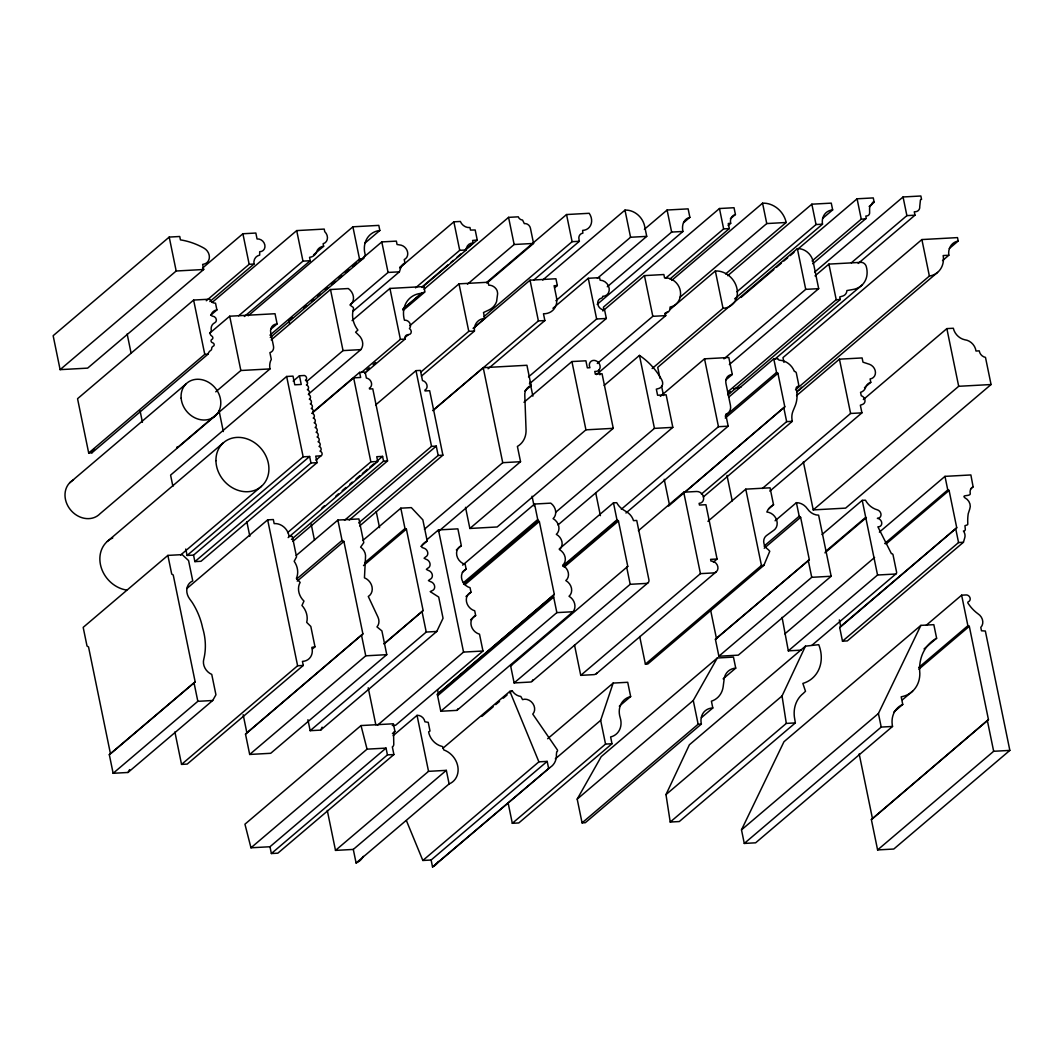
<?xml version="1.0" encoding="UTF-8"?>
<svg xmlns="http://www.w3.org/2000/svg" width="1063" height="1063" viewBox="0 0 1063 1063"><rect width="100%" height="100%" fill="white"/><g stroke="black" fill="none" stroke-linecap="round" stroke-linejoin="round"><path stroke-width="1.5" d="M944.98 476.37L947.771 489.95L949.086 490.442L956.74 527.766L840.674 626.399L839.704 627.608L842.494 641.175L847.344 640.909L963.423 542.276L964.779 537.665A7.561 6.431 49.6 0 0 963.41 530.995A2.06 1.754 49.6 0 0 965.297 529.294L964.965 525.72L967.038 524.963A1.369 1.156 49.6 0 0 967.755 524.351L967.768 522.983A48.553 41.271 49.6 0 1 968.234 513.708L969.762 508.964A8.57 7.282 49.6 0 0 964.845 497.776C960.713 494.202 971.821 497.046 970.16 492.887A7.109 6.046 49.6 0 1 973.11 486.841L970.878 474.948L944.98 476.37L879.38 532.125M430.289 591.679L438.7 597.047L443.045 618.254L436.76 631.462L320.694 730.108L310.17 730.68L307.925 719.717M352.969 311.286L399.396 271.822L400.671 268.049A12.025 10.231 49.6 0 1 404.937 262.946L404.246 259.545A8.092 6.883 49.6 0 0 407.581 252.077A8.092 6.883 49.6 0 0 401.203 245.194L397.057 244.503L396.366 241.115L381.803 241.912L359.214 261.099M512.313 823.307L605.538 744.087L600.661 720.342L613.152 683.084L627.715 682.287L630.651 696.557A19.652 16.702 49.6 0 0 620.181 717.658A17.951 15.267 49.6 0 1 610.614 736.951L612.009 743.741L518.797 822.948L512.313 823.307L508.087 802.724M639.713 636.511L645.387 664.136L647.792 664.003L763.859 565.37L769.771 551.272L768.429 549.784A9.049 7.693 49.6 0 1 766.264 535.739L773.851 530.238A10.484 8.916 49.6 0 0 776.801 520.551A10.484 8.916 49.6 0 0 768.841 512.393L766.835 512.007L767.579 510.479A18.975 16.131 49.6 0 1 773.532 504.779L770.05 487.811L745.774 489.153L707.931 521.308M665.983 794.593L689.382 744.791L805.448 646.158L818.736 644.683A34.043 28.94 49.6 0 1 802.857 683.416L805.502 691.269L803.243 693.448A31.518 26.788 49.6 0 0 794.367 716.887L795.363 722.906L679.297 821.54L670.221 822.044L665.983 794.593L782.049 695.959L805.448 646.158M320.694 730.108L322.089 727.172M741.496 829.858L783.963 741.735L920.89 625.376L933.832 624.672L936.623 638.238A43.982 37.378 49.6 0 0 919.721 671.869L919.827 673.278A29.817 25.339 49.6 0 1 901.185 696.81L902.753 704.45A23.705 20.144 49.6 0 0 892.535 726.454L755.62 842.813L744.286 843.437L741.496 829.858L878.423 713.499L920.89 625.376M127.998 772.469L212.693 700.504L215.935 694.764L211.75 674.407A12.238 10.404 49.6 0 1 203.804 659.126A61.933 52.645 49.6 0 0 202.608 627.861A68.47 58.199 49.6 0 0 192.283 602.548L189.586 598.801A13.115 11.148 49.6 0 1 192.762 580.93L188.576 560.573L182.211 554.62L167.874 555.404L171.714 574.06L173.229 574.977L195.167 681.875L109.303 754.624L113.143 773.293L127.998 772.469L129.62 769.612M577.196 799.11L601.22 756.63L717.286 657.997L733.47 657.107L735.729 668.135A16.503 14.032 49.6 0 0 723.956 680.639L723.146 686.857A23.067 19.599 49.6 0 1 711.413 701.195L712.808 707.985A15.799 13.42 49.6 0 0 701.381 724.062L585.314 822.696L582.072 822.868L577.196 799.11L693.262 700.477L717.286 657.997M352.092 320.601L389.935 288.432L424.017 286.558L424.881 291.807L421.785 293.322A25.366 21.552 49.6 0 0 404.458 320.242A5.089 4.318 49.6 0 1 409.693 322.966A5.089 4.318 49.6 0 1 409.428 328.547A3.534 3.003 49.6 0 1 408.431 334.606A4.358 3.707 49.6 0 0 405.056 339.084L364.675 373.392M668.534 506.081L784.8 406.823L777.93 373.312L776.561 372.435L773.771 358.856L777.824 358.63A2.033 1.727 49.6 0 0 779.79 360.237A15.414 13.101 49.6 0 1 794.367 371.452A1.847 1.568 49.6 0 1 796.293 372.874L798.672 384.514A2.432 2.073 49.6 0 1 797.303 386.719A1.913 1.621 49.6 0 0 796.253 388.62A31.93 27.146 49.6 0 1 795.363 405.322L792.958 411.182A18.284 15.533 49.6 0 0 792.32 421.32L703.307 496.966M684.824 492.235L784.8 406.823M437.305 694.285L554.315 594.43L539.326 521.468L538.037 521.003L534.556 504.035L550.74 503.144A10.404 8.849 49.6 0 1 553.105 518.651A9.992 8.491 49.6 0 1 556.334 534.344A9.58 8.145 49.6 0 1 559.47 549.611A9.992 8.491 49.6 0 1 562.686 565.303A9.58 8.145 49.6 0 1 565.822 580.584A9.992 8.491 49.6 0 1 569.037 596.277A10.457 8.889 49.6 0 1 573.037 611.73L456.97 710.363L440.786 711.253L437.305 694.285L554.315 594.43M871.368 819.573L988.457 719.638L969.31 626.32L967.888 625.735L961.63 595.187L965.815 594.961A3.707 3.149 49.6 0 1 969.974 597.685A3.707 3.149 49.6 0 1 968.287 601.751A1.382 1.183 49.6 0 0 967.875 602.96L968.898 604.515A34.016 28.927 49.6 0 0 978 613.816A9.036 7.68 49.6 0 1 980.79 627.383L981.481 630.784L985.348 631.023L1009.85 750.398L893.784 849.031L877.6 849.922L871.368 819.573L988.457 719.638M839.704 627.608L956.74 527.766M245.5 734.095L362.895 633.92L343.907 541.452L342.06 540.442L337.888 520.073L358.909 518.93L363.785 542.675L360.609 547.139A10.098 8.584 49.6 0 1 365.486 557.65L364.45 577.82A10.975 9.328 49.6 0 1 372.037 586.842A10.975 9.328 49.6 0 1 368.29 596.476L377.99 617.178A9.966 8.464 49.6 0 1 376.98 626.891L381.896 630.904L386.773 654.662L270.706 753.295L249.685 754.451L245.5 734.095L362.895 633.92M801.263 650.131L788.321 650.835L782.076 617.351M877.546 575.017L895.352 574.033A1.887 1.608 49.6 0 0 896.561 571.987L893.079 555.032A1.369 1.156 49.6 0 0 891.405 553.664L877.892 526.81A4.518 3.84 49.6 0 0 881.759 522.983A4.518 3.84 49.6 0 0 877.374 518.345A4.611 3.92 49.6 0 0 881.014 514.638A4.611 3.92 49.6 0 0 877.254 509.828A17.167 14.59 49.6 0 1 865.455 500.181L862.226 500.354L877.546 575.017L788.321 650.835M384.208 643.846L423.127 610.574L406.398 529.122L404.99 528.55L400.817 508.18L411.341 507.609L422.848 519.847L427.206 541.054C425.213 541.572 418.078 547.352 423.672 548.083A4.983 4.225 49.6 0 1 427.698 552.361A4.983 4.225 49.6 0 1 425.506 556.985L424.084 558.221L425.971 559.258A4.983 4.225 49.6 0 1 429.984 563.536A4.983 4.225 49.6 0 1 427.791 568.16L426.369 569.383L428.256 570.406A4.983 4.225 49.6 0 1 432.269 574.684A4.983 4.225 49.6 0 1 430.077 579.308L428.416 580.597L430.568 581.66A4.983 4.225 49.6 0 1 434.581 585.952A4.983 4.225 49.6 0 1 432.389 590.576L430.475 591.44M421.759 293.348L402.837 309.426M532.869 679.789A3.614 3.069 49.6 0 1 530.317 682.047L514.133 682.938L510.652 665.97L511.702 665.026M630.2 584.305L646.384 583.414A3.614 3.069 49.6 0 0 648.922 579.84L636.737 520.458L633.495 520.631A13.274 11.281 49.6 0 0 626.506 511.795L623.489 509.921A16.516 14.045 49.6 0 1 616.713 502.679L613.484 502.852L616.965 519.82L618.453 521.003L627.768 566.393L626.718 567.336L630.2 584.305L514.133 682.938M169.216 237.076L53.15 335.709L60.113 369.645L87.631 368.13L203.697 269.497L202.648 264.408L204.202 264.062A9.222 7.84 49.6 0 0 209.384 256.927A9.222 7.84 49.6 0 0 204.03 248.171A68.537 58.252 49.6 0 0 180.431 239.879L179.74 236.491L169.216 237.076L176.179 270.999L60.113 369.645M202.528 268.062L242.896 233.754L255.851 233.036L257.06 238.976A6.79 5.767 49.6 0 1 264.846 244.982A6.79 5.767 49.6 0 1 259.678 251.705L259.678 255.133A9.434 8.012 49.6 0 0 254.017 264.023L209.863 301.547M193.625 300.058L77.546 398.705L88.694 452.997L91.936 452.811L208.003 354.178A8.358 7.109 49.6 0 1 210.726 350.418A2.751 2.339 49.6 0 0 211.683 348.226A3.468 2.95 49.6 0 1 213.318 346.166A1.887 1.595 49.6 0 0 212.613 342.778A1.887 1.595 49.6 0 1 211.922 339.376A1.993 1.701 49.6 0 0 211.723 336.001A2.79 2.365 49.6 0 1 210.833 331.656A2.551 2.179 49.6 0 0 211.218 329.982A8.278 7.042 49.6 0 1 214.779 322.753A3.627 3.083 49.6 0 0 212.64 316.176A1.382 1.169 49.6 0 1 211.431 313.984L211.564 313.651A9.408 7.999 49.6 0 1 216.918 309.931L215.523 303.154A5.275 4.478 49.6 0 1 209.81 299.168L193.625 300.058L204.76 354.351L88.694 452.997M206.275 300.749L249.167 264.288L254.017 264.023M212.175 302.423L296.697 230.591L324.215 229.077L324.733 231.628A7.8 6.63 49.6 0 1 323.125 243.719L323.644 246.271L313.558 254.841M210.62 315.299L216.918 309.931M209.624 333.277L229.701 316.216L275.025 313.731L277.111 323.909A8.889 7.547 49.6 0 0 270.759 332.839L273.497 346.166A6.71 5.7 49.6 0 1 269.909 352.624L271.304 359.4A15.932 13.54 49.6 0 0 269.989 368.914L177.122 447.829A15.932 13.54 49.6 0 1 176.989 446.978M238.617 315.804L302.968 261.126L310.25 260.727L309.546 257.339A10.922 9.288 49.6 0 0 316.601 251.798A10.922 9.288 49.6 0 1 323.644 246.271M244.357 316.495L310.25 260.727M248.184 315.791L352.903 226.804L378.8 225.383L379.836 230.472A22.961 19.519 49.6 0 0 364.543 251.586L365.234 254.894L364.476 256.156A3.508 2.976 49.6 0 1 362.324 258.841L359.52 259.04L269.949 335.164M69.666 482.828L185.733 384.195M364.702 243.334L379.836 230.472M270.839 329.238L277.111 323.909M290.199 319.75L292.71 317.624M304.005 308.018L306.516 305.892M311.525 301.626L314.037 299.487M317.81 296.298L320.308 294.159M325.331 289.893L327.842 287.767M331.603 284.565L335.377 281.363M339.137 278.161L341.648 276.035M345.409 272.832L349.169 269.63M352.943 266.441L356.703 263.239M270.268 337.529L363.626 258.189M271.198 339.908L330.5 289.521L348.292 288.538A10.537 8.956 49.6 0 1 352.012 303.048L350.059 305.094L353.341 307.499L353.527 308.855A22.908 19.466 49.6 0 0 357.886 330.075L355.613 332.188L358.444 334.925A10.949 9.301 49.6 0 1 360.835 349.621L309.107 393.576M215.749 391.835L240.849 370.509L269.989 368.914M216.121 415.075L100.055 513.708A21.685 18.443 49.6 0 1 70.198 509.456A21.685 18.443 49.6 0 1 73.493 479.905M350.418 304.443L388.061 272.447L399.396 271.822M399.914 267.212L404.937 262.946M399.622 267.916L453.861 221.822L460.345 221.463A8.836 7.507 49.6 0 0 469.966 227.522L470.484 230.073L475.188 229.98L477.247 240.025L464.624 250.748M315.91 460.146L320.946 455.854A2.644 2.246 49.6 0 0 319.99 451.137A2.631 2.246 49.6 0 0 319.02 446.447A2.631 2.246 49.6 0 0 318.063 441.743A2.671 2.272 49.6 0 0 317.08 436.999A2.671 2.272 49.6 0 0 316.11 432.242A2.671 2.272 49.6 0 0 315.126 427.499A2.658 2.259 49.6 0 0 314.156 422.768A2.631 2.246 49.6 0 0 313.2 418.078A2.658 2.259 49.6 0 0 312.23 413.348A2.737 2.325 49.6 0 0 311.233 408.511A2.591 2.206 49.6 0 0 310.276 403.874A2.631 2.246 49.6 0 0 309.32 399.183A2.671 2.272 49.6 0 0 308.35 394.426A2.671 2.272 49.6 0 0 307.366 389.683A2.658 2.259 49.6 0 0 306.396 384.952A2.658 2.259 49.6 0 0 305.426 380.222A2.658 2.259 49.6 0 0 304.456 375.491L299.474 375.771L301.254 384.461L294.783 384.806L293.003 376.129L286.651 376.475L170.585 475.108L172.897 486.362M293.162 381.125L299.474 375.771M107.35 541.386L223.416 442.753M415.567 287.847L459.721 250.323L466.192 249.964A8.942 7.6 49.6 0 1 473.141 243.002L472.623 240.451L477.247 240.025M306.45 381.697L343.03 350.604L360.835 349.621M465.581 249.433L473.141 243.002M422.994 286.133L448.227 264.687M450.752 262.548L453.276 260.395M457.063 257.18L460.85 253.964M422.038 287.488L466.192 249.964M424.044 289.189L508.566 217.357L518.279 216.825A4.451 3.787 49.6 0 0 522.544 220.028L524.325 223.629A5.156 4.385 49.6 0 1 530.424 228.173L533.56 243.44L486.881 283.117M402.997 308.934L421.918 292.843M403.156 310.423L424.602 292.192M409.813 325.663L459.017 283.848L488.156 282.24L488.767 285.216A8.265 7.016 49.6 0 1 496.062 288.844L497.032 290.465A15.825 13.46 49.6 0 1 497.63 293.72L496.58 301.6A19.612 16.676 49.6 0 1 489.166 309.851L483.506 312.522L484.715 318.462A14.098 11.985 49.6 0 0 474.443 331.045L421.453 376.076M312.921 412.045L359.6 372.382L365.154 372.077L366.39 378.043A5.687 4.837 49.6 0 1 371.359 382.547A5.687 4.837 49.6 0 1 369.379 388.141L369.552 388.992L372.781 388.819L387.557 460.93L292.936 541.346M312.017 413.241L353.647 377.857L360.649 377.471L359.6 372.382M361.274 372.568L400.392 339.336L405.056 339.084M467.468 284.18L514.147 244.503L533.56 243.44M366.788 369.977L369.313 367.838M373.1 364.622L375.624 362.483M404.644 337.821L408.431 334.606M487.053 282.08L566.539 214.54L589.194 213.291A12.198 10.364 49.6 0 1 582.617 230.405L582.883 233.142A6.205 5.275 49.6 0 0 579.029 239.587L579.388 241.288L533.958 279.888M167.874 555.404L83.18 627.369L87.02 646.038L88.535 646.955L110.472 753.853L109.303 754.624M180.683 554.966L261.418 486.349M185.759 549.039L187.088 555.457L303.154 456.824L309.625 456.479L310.967 462.99L194.888 561.623L193.559 555.112L309.625 456.479M375.624 404.95L415.992 370.642L420.39 370.402L422.476 380.581A5.368 4.571 49.6 0 1 426.927 385.005A5.368 4.571 49.6 0 1 424.881 390.108L425.054 390.958L429.665 390.706L442.899 455.177L359.626 525.946M483.798 316.734L572.107 241.686L579.388 241.288M420.828 372.09L468.77 331.35L474.443 331.045M473.367 328.122L484.715 318.462M473.261 328.427L530.038 280.18L555.936 278.758L557.331 285.548L554.806 287.688M320.946 455.854L315.738 456.133L317.066 462.657L201 561.291L194.888 561.623M542.715 280.034L624.978 210.115A18.071 15.36 49.6 0 1 644.643 226.193L646.742 236.371L597.379 278.32M186.915 588.464L267.663 519.847L273.324 519.541L274.161 523.607A13.234 11.255 49.6 0 1 289.03 536.244L292.352 536.509L296.537 556.866L294.172 561.291A17.712 15.055 49.6 0 1 296.404 578.325L300.138 582.404A15.48 13.155 49.6 0 0 303.965 601.073L301.972 605.472A17.712 15.055 49.6 0 1 306.702 622.373L310.808 626.439L314.993 646.796L312.469 648.935M555.883 300.723L630.558 237.262L646.742 236.371M644.391 229.316L667.099 210.022L688.133 208.866L689.874 217.357A12.238 10.404 49.6 0 0 683.177 223.496A15.998 13.593 49.6 0 0 682.951 231.455L597.167 304.363M287.595 532.616L370.854 461.847L377.724 461.475L376.754 456.705L382.574 456.386L383.544 461.156L291.448 539.419M432.681 410.624L483.227 367.665L526.929 365.273L531.101 385.63A12.145 10.324 49.6 0 0 524.816 396.047L526.052 429.744A23.001 19.559 49.6 0 1 517.402 446.433L520.538 461.701L438.408 531.5M552.946 308.297L588.277 278.28L599.598 277.656L600.13 280.207A8.597 7.308 49.6 0 1 609.152 288.286A8.597 7.308 49.6 0 1 602.628 296.364A1.953 1.661 49.6 0 1 601.751 298.052L599.944 298.809A6.325 5.381 49.6 0 0 598.217 305.599A6.325 5.381 49.6 0 0 604.595 309.984L606.348 318.462L529.387 383.863M433.677 409.893L538.396 320.906L544.867 320.548L543.472 313.758A16.676 14.178 49.6 0 0 556.454 297.268L554.089 285.721L557.331 285.548M322.009 507.848L324.534 505.709M335.895 496.062L338.419 493.91M342.193 490.694L345.98 487.479M349.767 484.263L352.291 482.124M356.078 478.908L359.865 475.693M362.39 473.54L367.426 469.248M369.951 467.109L373.738 463.893M376.262 461.754L382.574 456.386M288.153 537.599L377.724 461.475M488.103 368.795L544.867 320.548M607.292 286.758L671.63 232.079L682.951 231.455M683.575 222.712L689.874 217.357M296.258 555.457L337.888 520.073M344.478 520.352L431.538 446.367L436.268 446.115L438.182 455.442L358.709 522.983M349.222 520.086L436.268 446.115M728.168 225.489L730.693 223.35A8.743 7.428 49.6 0 1 735.423 214.513L734.028 207.723L719.465 208.521L603.399 307.154L604.036 310.29M602.814 310.981L644.444 275.609L663.87 274.533L664.561 277.935A14.032 11.932 49.6 0 1 680.347 291.036A17.287 14.696 49.6 0 1 670.075 307.061A6.551 5.567 49.6 0 1 665.239 313.067L665.757 315.618L596.37 374.588M528.51 376.9L596.635 318.993L606.348 318.462M296.643 579.029L342.06 540.442M297.228 581.116L343.907 541.452M524.79 390.998L531.101 385.63M730.374 218.805L735.423 214.513M665.611 278.2L723.637 228.89L729.311 228.572L728.261 223.482L730.693 223.35M111.735 752.777L195.167 681.875M523.979 402.292L571.921 361.553L585.899 360.795L587.347 367.851L589.938 367.705A5.926 5.036 49.6 0 1 593.008 360.437A5.926 5.036 49.6 0 1 600.09 365.898A5.926 5.036 49.6 0 1 594.762 371.425L595.32 374.136L602.057 373.764L613.258 428.336L497.178 526.969L469.859 528.47L465.528 507.33M670.009 278.958L729.311 228.572M362.975 540.349L400.817 508.18M671.736 280.393L762.57 203.192A21.752 18.496 49.6 0 1 786.168 222.486L725.617 273.948M113.143 773.293L197.838 701.314L212.693 700.504M597.3 363.493L652.815 316.322L665.757 315.618M364.622 562.859L404.99 528.55M363.506 565.582L406.398 529.122M679.695 297.534L766.755 223.562L786.168 222.486M664.72 313.997L667.258 311.844M669.783 309.705L715.346 270.985A19.878 16.902 49.6 0 1 736.978 288.671A19.878 16.902 49.6 0 1 723.013 308.31L652.137 368.542M424.389 529.254L502.733 462.684L520.538 461.701M727.703 275.689L811.853 204.189L831.266 203.126L832.661 209.903A14.882 12.65 49.6 0 0 822.51 224.187L734.599 298.902M604.143 385.431L639.461 355.414A59.236 50.36 49.6 0 1 661.85 380.062A6.604 5.607 49.6 0 1 659.1 388.367L656.336 389.151L657.598 395.25L666.142 394.785L672.826 427.366L558.022 524.923M427.233 539.473L438.474 529.919L457.887 528.856L461.329 545.704A10.444 8.876 49.6 0 0 456.771 555.391A10.444 8.876 49.6 0 0 465.169 564.36L466.139 569.09L462.392 572.266M420.895 546.409L427.206 541.054M822.616 218.447L832.661 209.903M736.911 291.78L816.025 224.545L822.51 224.187M174.89 731.969L181.547 764.403L297.613 665.77L303.274 665.451L302.437 661.385A13.288 11.294 49.6 0 0 311.844 647.394L314.993 646.796M303.274 665.451L187.208 764.084L181.547 764.403M729.351 364.556L818.683 288.658L813.102 261.511A14.457 12.291 49.6 0 0 797.37 248.649L657.731 367.32L659.977 378.282M741.017 297.441L773.824 269.564M776.335 267.411L781.385 263.132M783.909 260.98L787.696 257.764M790.221 255.625L794.008 252.409M797.795 249.194L857.084 198.794L873.268 197.917L874.158 202.249L869.109 206.541M469.859 528.47L585.939 429.837L613.258 428.336M456.333 549.943L461.329 545.704M812.066 260.967L861.269 219.164L865.481 218.872A1.369 1.156 49.6 0 0 866.093 217.663L865.853 216.028L867.009 215.922A4.186 3.548 49.6 0 0 869.627 213.065L869.587 209.185A6.285 5.342 49.6 0 1 870.73 205.531L871.182 205.106A5.182 4.398 49.6 0 0 872.537 202.342L874.158 202.249M812.757 263.744L865.747 218.712M660.375 396.353L704.53 358.829L728.806 357.5L732.287 374.468A8.956 7.614 49.6 0 0 725.923 383.318L730.467 405.455A9.261 7.879 49.6 0 1 725.737 414.291L728.168 426.17L625.974 513.004M462.644 565.144L534.556 504.035M814.736 272.022L903.058 196.974L920.864 195.991L921.555 199.379A1.568 1.329 49.6 0 0 920.345 200.814L919.761 206.381A5.953 5.063 49.6 0 1 915.495 211.723L914.286 211.789L914.977 215.191L858.2 263.438M249.685 754.451L365.752 655.818L386.773 654.662M815.029 275.888L828.901 264.102L860.884 262.348A5.009 4.252 49.6 0 1 866.119 266.042L866.212 266.348A21.592 18.35 49.6 0 1 859.037 287.329A23.585 20.051 49.6 0 1 853.536 289.388L846.905 290.571A7.747 6.591 49.6 0 1 842.813 296.019L839.743 296.962L840.262 299.514L727.982 394.931M384.009 643.806L423.127 610.574M723.956 358.856L805.727 289.362L818.683 288.658M463.309 582.803L537.745 519.541M463.614 584.251L538.037 521.003M464.903 584.73L539.326 521.468M556.042 511.994L654.449 428.376L672.826 427.366M851.37 262.8L906.885 215.63L914.977 215.191M465.993 596.489L470.989 592.237L470.059 587.693A10.444 8.876 49.6 0 1 461.927 579.747A10.444 8.876 49.6 0 1 464.611 569.967L466.139 569.09M310.17 730.68L426.236 632.047L436.76 631.462M725.976 379.823L732.287 374.468M727.717 391.941L836.222 299.726L840.262 299.514M728.633 397.217L773.771 358.856M774.834 359.174L862.066 285.043M470.657 619.769L475.653 615.517L474.709 610.773L472.955 610.109A10.444 8.876 49.6 0 1 466.524 601.871A10.444 8.876 49.6 0 1 469.461 593.114L470.989 592.237M942.522 260.608L948.834 255.24A15.387 13.088 49.6 0 1 958.188 241.009L957.497 237.607L921.887 239.56L782.966 357.62L783.949 362.377M559.231 548.96L613.484 502.852M271.371 853.536L277.842 853.177L393.908 754.544L392.34 746.904A3.827 3.255 49.6 0 0 393.775 744.206L393.589 734.134A3.946 3.348 49.6 0 1 394.944 731.424L393.376 723.783L361.008 725.564L244.942 824.197L250.974 847.782L269.975 846.746L386.042 748.113L387.437 754.889L271.371 853.536L269.975 846.746M725.152 416.111L776.561 372.435M725.272 418.065L777.93 373.312M621.31 509.257L718.455 426.701L728.168 426.17M562.712 565.928L616.965 519.82M563.417 566.486L617.669 520.378M377.378 725.311L463.548 652.084L482.974 651.021L479.506 634.173A10.444 8.876 49.6 0 1 471.387 626.213A10.444 8.876 49.6 0 1 474.058 616.434L475.653 615.517M564.201 567.111L618.453 521.003M949.352 248.516L958.188 241.009M250.974 847.782L367.054 749.149L386.042 748.113M482.974 651.021L395.556 725.298L392.313 725.484M795.509 389.802L929.381 276.048A21.778 18.523 49.6 0 0 943.173 255.558L948.834 255.24M392.42 733.563L394.944 731.424M437.597 695.747L553.664 597.114M798.619 390.493L937.526 272.434M393.151 735.662L417.041 715.359A6.896 5.873 49.6 0 1 424.908 721.777L428.243 722.362L430.01 731.012L428.615 731.862A16.197 13.766 49.6 0 0 441.079 746.133L442.035 746.385A1.767 1.501 49.6 0 1 442.846 747.09L443.776 749.907A19.267 16.383 49.6 0 1 457.887 766.888A19.267 16.383 49.6 0 1 449.118 783.936L356.092 862.997L353.301 849.417L446.34 770.356L449.118 783.936M796.559 395.635L839.451 359.174L862.106 357.939L862.983 362.177L869.521 364.317A8.066 6.856 49.6 0 1 875.46 372.329A8.066 6.856 49.6 0 1 870.092 378.946L870.783 382.335A10.231 8.69 49.6 0 0 865.667 387.331A10.231 8.69 49.6 0 1 860.552 392.34L861.256 395.728A4.837 4.106 49.6 0 1 864.95 400.02A4.837 4.106 49.6 0 1 862.651 404.365L860.352 405.216L861.92 412.856L769.825 491.119M638.358 530.743L683.722 492.196L696.664 491.491A6.325 5.381 49.6 0 1 703.547 497.112A6.325 5.381 49.6 0 1 699.109 503.37L699.454 505.058L705.925 504.712L717.073 559.005L713.3 562.221M440.786 711.253L556.853 612.62L573.037 611.73M701.407 494.082L786.66 421.639L792.32 421.32M510.652 665.97L627.768 566.393M864.471 387.703L870.783 382.335M442.992 748.179L509.868 691.362L512.127 690.698A10.962 9.315 49.6 0 0 520.804 696.451L522.571 699.613A9.075 7.707 49.6 0 1 532.829 703.493A9.075 7.707 49.6 0 1 532.776 714.11L557.264 749.734A1.448 1.222 49.6 0 1 556.72 751.714L556.401 754.398A17.699 15.041 49.6 0 1 549.916 767.513L432.548 867.009L431.113 860.02L547.179 761.387L548.614 768.376M481.845 716.435L493.205 706.789M495.73 704.636L499.517 701.421M503.291 698.205L507.078 694.989M509.602 692.85L512.127 690.698M531.845 681.503L647.912 582.869M863.369 399.555L946.854 328.613L953.325 328.254A13.553 11.52 49.6 0 0 964.779 339.775A11.72 9.966 49.6 0 1 975.993 351.029L979.236 350.856A7.003 5.953 49.6 0 0 985.481 357.381L991.061 384.527L845.603 508.127L813.235 509.908L803.376 461.834M327.284 810.418L335.496 850.4L428.535 771.339L446.34 770.356M762.277 488.515L850.599 413.467L861.92 412.856M768.496 509.071L773.532 504.779M574.512 645.015L580.743 675.364L700.437 573.648L713.379 572.93A6.325 5.381 49.6 0 0 717.831 566.685A6.325 5.381 49.6 0 0 710.948 561.051L710.602 559.364L717.073 559.005M775.086 520.79L796.413 502.653A12.636 10.75 49.6 0 1 807.455 508.871A12.783 10.869 49.6 0 0 818.616 515.17L831.16 576.252L738.307 655.153L718.88 656.216L715.399 639.248L809.328 559.736L800.625 517.322L799.203 516.233L796.413 502.653M596.356 673.703L716.05 571.974M764.071 546.09L799.203 516.233M764.231 548.242L800.625 517.322M813.235 509.908L958.693 386.294L991.061 384.527M547.644 738.745L613.152 683.084M645.387 664.136L761.453 565.503L763.859 565.37M406.425 820.636L422.835 860.472L538.901 761.839L547.179 761.387M555.311 758.876L600.661 720.342M619.304 706.191L630.651 696.557M822.005 534.53L862.226 500.354M432.548 867.009L549.744 767.606M715.399 639.248L809.328 559.736M825.486 551.498L865.707 517.322M824.928 552.853L866.398 517.601M718.88 656.216L811.733 577.315L831.16 576.252M723.119 678.858L735.729 668.135M884.682 543.552L947.771 489.95M885.997 544.043L949.086 490.442M784.839 633.867L874.583 557.477M701.46 717.631L712.808 707.985M970.585 488.98L973.11 486.841M582.072 822.868L698.139 724.235L701.381 724.062M811.959 645.254L896.162 573.701M842.494 641.175L958.56 542.542L963.423 542.276M670.221 822.044L786.301 723.411L795.363 722.906M926.298 625.217L961.63 595.187M924.066 648.922L936.623 638.238M918.684 667.551L967.888 625.735M918.844 669.198L969.31 626.32M902.567 699.706L912.612 691.176M893.956 711.918L902.753 704.45M744.286 843.437L881.214 727.079L892.535 726.454M877.6 849.922L993.666 751.289L1009.85 750.398M433.677 866.239L433.85 866.146A17.699 15.041 49.6 0 0 438.461 861.455M733.497 388.726L737.47 388.022A23.585 20.051 49.6 0 0 741.23 386.839M176.179 270.999L203.697 269.497M204.76 354.351L208.003 354.178M438.182 455.442L442.899 455.177M310.967 462.99L317.066 462.657M383.544 461.156L387.557 460.93M187.088 555.457L193.559 555.112M580.743 675.364L593.686 674.646A6.325 5.381 49.6 0 0 597.34 672.693M387.437 754.889L393.908 754.544M605.538 744.087L612.009 743.741M335.496 850.4L353.301 849.417M422.835 860.472L431.113 860.02M509.868 691.362L538.901 761.839M361.008 725.564L367.054 749.149M946.854 328.613L958.693 386.294M921.887 239.56L929.381 276.048M903.058 196.974L906.885 215.63M955.77 528.975L958.56 542.542M987.434 720.94L993.666 751.289M857.084 198.794L861.269 219.164M828.901 264.102L836.222 299.726M811.853 204.189L816.025 224.545M839.451 359.174L850.599 413.467M797.37 248.649L805.727 289.362M878.423 713.499L881.214 727.079M762.57 203.192L766.755 223.562M839.345 619.915L840.674 626.399M859.183 753.919L872.391 818.271M783.869 408.059L786.66 421.639M808.252 560.347L811.733 577.315M719.465 208.521L723.637 228.89M715.346 270.985L723.013 308.31M745.774 489.153L761.453 565.503M704.53 358.829L718.455 426.701M726.986 475.374L732.234 500.925M667.099 210.022L671.63 232.079M644.444 275.609L652.815 316.322M710.669 610.361L716.475 638.65M683.722 492.196L700.437 573.648M661.585 386.108L663.511 395.502M624.978 210.115L630.558 237.262M639.461 355.414L654.449 428.376M664.216 479.32L669.464 504.845M693.262 700.477L698.139 724.235M588.277 278.28L596.635 318.993M598.921 369.924L599.917 374.801M566.539 214.54L572.107 241.686M571.921 361.553L585.939 429.837M595.758 493.019L600.396 515.635M530.038 280.18L538.396 320.906M508.566 217.357L514.147 244.503M529.985 382.069L532.882 396.167M553.371 595.652L556.853 612.62M532.058 496.208L534.051 505.935M453.861 221.822L459.721 250.323M483.227 367.665L502.733 462.684M459.017 283.848L468.77 331.35M415.992 370.642L431.538 446.367M381.803 241.912L388.061 272.447M389.935 288.432L400.392 339.336M438.474 529.919L463.548 652.084M352.903 226.804L359.52 259.04M422.064 611.69L426.236 632.047M437.571 689.821L438.235 693.063M353.647 377.857L370.854 461.847M376.236 511.555L379.544 527.66M330.5 289.521L343.03 350.604M417.041 715.359L428.535 771.339M296.697 230.591L302.968 261.126M361.566 635.448L365.752 655.818M368.21 687.788L375.81 724.767M288.95 320.813L289.601 324.029M286.651 376.475L303.154 456.824M311.167 524.059L314.475 540.177M242.896 233.754L249.167 264.288M229.701 316.216L240.849 370.509M267.663 519.847L297.613 665.77M246.842 521.72L249.832 536.257M219.044 410.663L223.336 431.551M243.161 714.708L246.829 732.553M127.161 333.995L131.121 353.288M140.13 411.089L142.429 422.277M193.998 682.659L197.838 701.314M782.049 695.959L786.301 723.411M363.333 856.34A19.267 16.383 49.6 0 1 356.092 862.997M728.354 393.868A7.747 6.591 49.6 0 1 727.849 394.187M730.241 391.609A7.747 6.591 49.6 0 1 728.819 393.496M126.736 590.085A28.914 24.582 49.6 0 1 100.865 566.353A28.914 24.582 49.6 0 1 112.771 537.931M458.073 708.649A10.457 8.889 49.6 0 1 457.754 709.26M457.382 709.832A10.457 8.889 49.6 0 1 456.97 710.363M91.936 452.811A8.358 7.109 49.6 0 1 92.534 451.323M92.946 450.646A8.358 7.109 49.6 0 1 93.451 450.048M94.022 449.516A8.358 7.109 49.6 0 1 94.66 449.051M801.595 387.184A21.778 18.523 49.6 0 1 796.812 391.795M215.935 460.624A28.914 24.582 49.6 0 0 255.997 489.817A28.914 24.582 49.6 0 0 255.333 443.231A28.914 24.582 49.6 0 0 215.935 460.624M181.135 398.133A21.685 18.443 49.6 0 0 212.294 417.998A21.685 18.443 49.6 0 0 209.345 382.773A21.685 18.443 49.6 0 0 181.135 398.133"/></g></svg>
